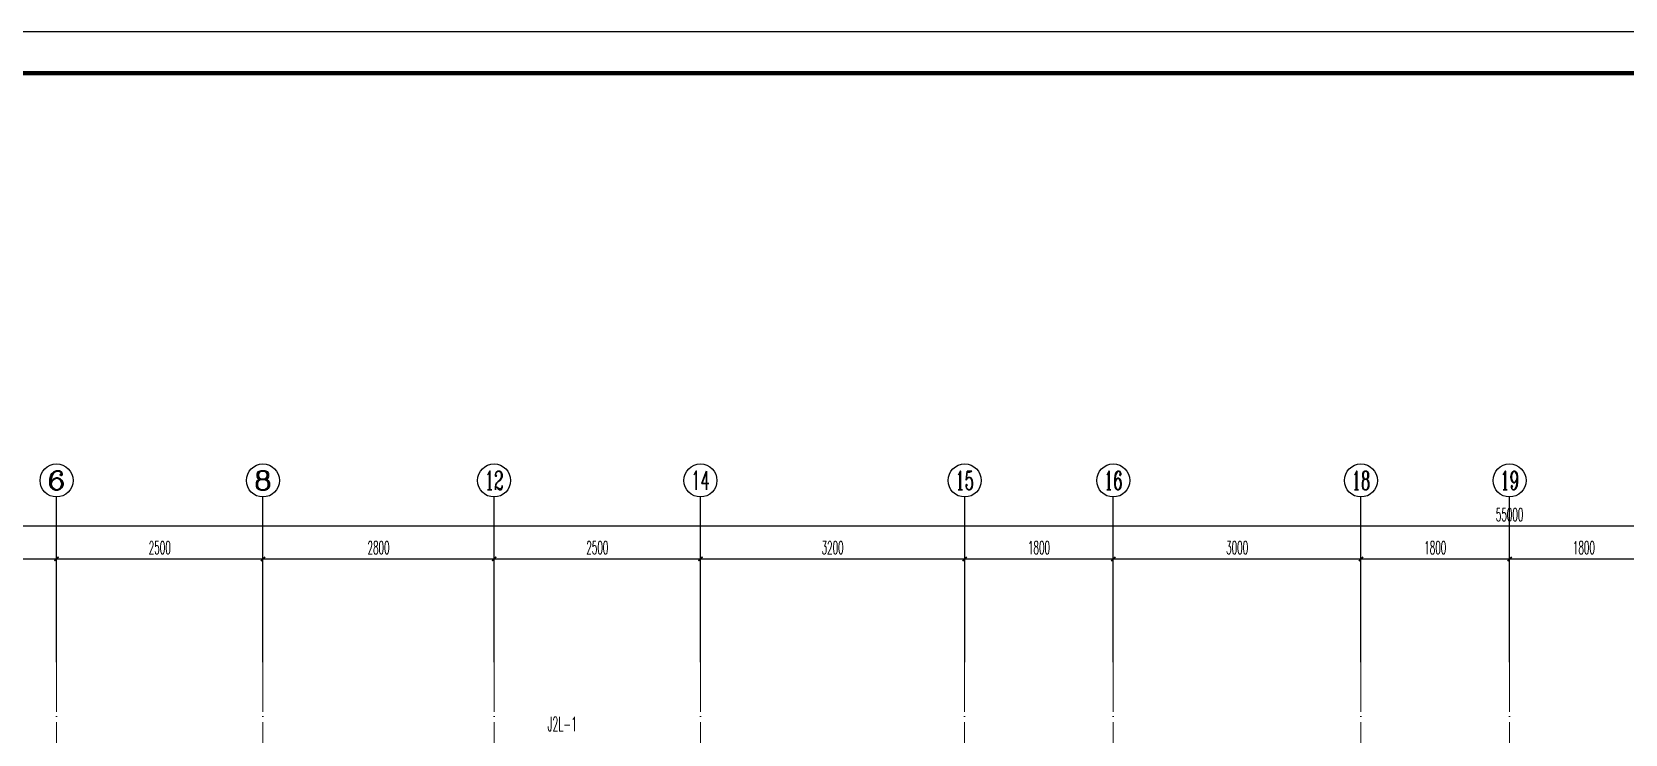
# Model space of a CAD drawing. Extents: x 27938 to 650306, y -92720 to 1524912.
# Drawn here: x 281618 to 300917, y 116984 to 125489 of the extents above; entities that cross this region are included whole.
import ezdxf
from ezdxf.enums import TextEntityAlignment as Align

# ---------------------------------------------------------------- set-up
doc = ezdxf.new("R2010")
doc.units = 0
doc.header["$LTSCALE"] = 1000
doc.header["$MEASUREMENT"] = 0
doc.linetypes.add('DOTE', pattern=[2.42, 2, -0.2, 0.02, -0.2])
for name, color, linetype in [('AXIS', 3, 'Continuous'), ('AXIS_TEXT', 4, 'Continuous'), ('DIM_给水', 3, 'Continuous'), ('图框', 140, 'Continuous')]:
    doc.layers.add(name, color=color, linetype=linetype)
doc.layers.add('DOTE', color=19, linetype='DOTE', lineweight=9)
doc.styles.add('_TCH_AXIS', font='COMPLEX', dxfattribs={"bigfont": 'GBCBIG'})
doc.styles.add('_TCH_DIM_T3', font='SIMPLEX.shx', dxfattribs={"width": 0.494118, "bigfont": 'GBCBIG.shx'})
doc.styles.add('_TWT_SERIAL', font='simplex.shx', dxfattribs={"width": 0.6, "oblique": 10, "height": 3, "bigfont": 'aadri.shx'})
doc.styles.add('COMPLEX', font='COMPLEX')
doc.dimstyles.new('_TCH_ARCH&&50', dxfattribs={"dimtxt": 157.5, "dimasz": 50, "dimexe": 125, "dimexo": 150, "dimgap": 58.75, "dimtad": 1, "dimdec": 0, "dimzin": 0, "dimdsep": 46, "dimtxsty": '_TCH_DIM_T3', "dimblk": 'ARCHTICK', "dimcen": 0.09, "dimclrt": 7, "dimazin": 0, "dimtfac": 1, "dimtdec": 0, "dimtix": 1, "dimtmove": 2, "dimatfit": 3, "dimldrblk": 'ARCHTICK', "dimfxl": 1, "dimtolj": 1, "dimtzin": 0, "dimarcsym": 0})

# ---------------------------------------------------------------- blocks, each defined once
blk = doc.blocks.new('FGDGDRGSDGDG')
at = {"layer": 'DOTE', "linetype": 'DOTE', "ltscale": 0.3}
for p, q in [((499982, 529998), (499982, 523848)), ((502482, 529998), (502482, 522348)), ((505282, 529998), (505282, 522348)), ((507782, 529998), (507782, 523848)), ((510982, 529998), (510982, 513948)), ((512782, 529998), (512782, 522348)), ((515782, 529998), (515782, 522348)), ((517582, 529998), (517582, 513948))]:
    blk.add_line(p, q, dxfattribs=at)
blk = doc.blocks.new('A$C3EFC1732')
at = {"layer": '图框'}
blk.add_lwpolyline([(-10512, -59400), (126150, -59400), (126150, 0), (-10512, 0)], close=True, dxfattribs=at)
at = {"layer": '图框', "const_width": 100}
blk.add_lwpolyline([(-8012, -58400), (125150, -58400), (125150, -1000), (-8012, -1000)], close=True, dxfattribs=at)
blk = doc.blocks.new('_ArchTick')
at = {"color": 0, "linetype": 'ByBlock', "const_width": 0.4}
blk.add_lwpolyline([(-0.5, -0.5), (0.5, 0.5)], dxfattribs=at)
blk = doc.blocks.new('*D549')
at = {"layer": 'AXIS', "color": 0, "lineweight": -2}
for p, q in [((299517, 118006), (299517, 119231)), ((299517, 119106), (301317, 119106)), ((301317, 118006), (301317, 119231))]:
    blk.add_line(p, q, dxfattribs=at)
at = {"layer": 'Defpoints', "color": 0}
for p in [(301317, 119106), (299517, 117856), (301317, 117856)]:
    blk.add_point(p, dxfattribs=at)
at = {"layer": 'AXIS', "color": 0, "lineweight": -2, "xscale": 50, "yscale": 50, "zscale": 50, "rotation": 180}
blk.add_blockref('_ArchTick', (299517, 119106), dxfattribs=at)
at = {"layer": 'AXIS', "color": 0, "lineweight": -2, "xscale": 50, "yscale": 50, "zscale": 50}
blk.add_blockref('_ArchTick', (301317, 119106), dxfattribs=at)
at = {"layer": 'AXIS', "color": 7, "insert": (300417, 119243), "char_height": 157.5, "attachment_point": 5, "style": '_TCH_DIM_T3'}
blk.add_mtext('\\A1;1800', dxfattribs=at)
blk = doc.blocks.new('*D590')
at = {"layer": 'AXIS', "color": 0, "lineweight": -2}
for p, q in [((278717, 118006), (278717, 119231)), ((278717, 119106), (281917, 119106)), ((281917, 118006), (281917, 119231))]:
    blk.add_line(p, q, dxfattribs=at)
at = {"layer": 'Defpoints', "color": 0}
for p in [(281917, 119106), (278717, 117856), (281917, 117856)]:
    blk.add_point(p, dxfattribs=at)
at = {"layer": 'AXIS', "color": 0, "lineweight": -2, "xscale": 50, "yscale": 50, "zscale": 50, "rotation": 180}
blk.add_blockref('_ArchTick', (278717, 119106), dxfattribs=at)
at = {"layer": 'AXIS', "color": 0, "lineweight": -2, "xscale": 50, "yscale": 50, "zscale": 50}
blk.add_blockref('_ArchTick', (281917, 119106), dxfattribs=at)
at = {"layer": 'AXIS', "color": 7, "insert": (280317, 119243), "char_height": 157.5, "attachment_point": 5, "style": '_TCH_DIM_T3'}
blk.add_mtext('\\A1;3200', dxfattribs=at)
blk = doc.blocks.new('*D591')
at = {"layer": 'AXIS', "color": 0, "lineweight": -2}
for p, q in [((281917, 118006), (281917, 119231)), ((281917, 119106), (284417, 119106)), ((284417, 118006), (284417, 119231))]:
    blk.add_line(p, q, dxfattribs=at)
at = {"layer": 'Defpoints', "color": 0}
for p in [(284417, 119106), (281917, 117856), (284417, 117856)]:
    blk.add_point(p, dxfattribs=at)
at = {"layer": 'AXIS', "color": 0, "lineweight": -2, "xscale": 50, "yscale": 50, "zscale": 50, "rotation": 180}
blk.add_blockref('_ArchTick', (281917, 119106), dxfattribs=at)
at = {"layer": 'AXIS', "color": 0, "lineweight": -2, "xscale": 50, "yscale": 50, "zscale": 50}
blk.add_blockref('_ArchTick', (284417, 119106), dxfattribs=at)
at = {"layer": 'AXIS', "color": 7, "insert": (283167, 119243), "char_height": 157.5, "attachment_point": 5, "style": '_TCH_DIM_T3'}
blk.add_mtext('\\A1;2500', dxfattribs=at)
blk = doc.blocks.new('*D592')
at = {"layer": 'AXIS', "color": 0, "lineweight": -2}
for p, q in [((284417, 118006), (284417, 119231)), ((284417, 119106), (287217, 119106)), ((287217, 118006), (287217, 119231))]:
    blk.add_line(p, q, dxfattribs=at)
at = {"layer": 'Defpoints', "color": 0}
for p in [(287217, 119106), (284417, 117856), (287217, 117856)]:
    blk.add_point(p, dxfattribs=at)
at = {"layer": 'AXIS', "color": 0, "lineweight": -2, "xscale": 50, "yscale": 50, "zscale": 50, "rotation": 180}
blk.add_blockref('_ArchTick', (284417, 119106), dxfattribs=at)
at = {"layer": 'AXIS', "color": 0, "lineweight": -2, "xscale": 50, "yscale": 50, "zscale": 50}
blk.add_blockref('_ArchTick', (287217, 119106), dxfattribs=at)
at = {"layer": 'AXIS', "color": 7, "insert": (285817, 119243), "char_height": 157.5, "attachment_point": 5, "style": '_TCH_DIM_T3'}
blk.add_mtext('\\A1;2800', dxfattribs=at)
blk = doc.blocks.new('*D593')
at = {"layer": 'AXIS', "color": 0, "lineweight": -2}
for p, q in [((287217, 118006), (287217, 119231)), ((287217, 119106), (289717, 119106)), ((289717, 118006), (289717, 119231))]:
    blk.add_line(p, q, dxfattribs=at)
at = {"layer": 'Defpoints', "color": 0}
for p in [(289717, 119106), (287217, 117856), (289717, 117856)]:
    blk.add_point(p, dxfattribs=at)
at = {"layer": 'AXIS', "color": 0, "lineweight": -2, "xscale": 50, "yscale": 50, "zscale": 50, "rotation": 180}
blk.add_blockref('_ArchTick', (287217, 119106), dxfattribs=at)
at = {"layer": 'AXIS', "color": 0, "lineweight": -2, "xscale": 50, "yscale": 50, "zscale": 50}
blk.add_blockref('_ArchTick', (289717, 119106), dxfattribs=at)
at = {"layer": 'AXIS', "color": 7, "insert": (288467, 119243), "char_height": 157.5, "attachment_point": 5, "style": '_TCH_DIM_T3'}
blk.add_mtext('\\A1;2500', dxfattribs=at)
blk = doc.blocks.new('*D594')
at = {"layer": 'AXIS', "color": 0, "lineweight": -2}
for p, q in [((289717, 118006), (289717, 119231)), ((289717, 119106), (292917, 119106)), ((292917, 118006), (292917, 119231))]:
    blk.add_line(p, q, dxfattribs=at)
at = {"layer": 'Defpoints', "color": 0}
for p in [(292917, 119106), (289717, 117856), (292917, 117856)]:
    blk.add_point(p, dxfattribs=at)
at = {"layer": 'AXIS', "color": 0, "lineweight": -2, "xscale": 50, "yscale": 50, "zscale": 50, "rotation": 180}
blk.add_blockref('_ArchTick', (289717, 119106), dxfattribs=at)
at = {"layer": 'AXIS', "color": 0, "lineweight": -2, "xscale": 50, "yscale": 50, "zscale": 50}
blk.add_blockref('_ArchTick', (292917, 119106), dxfattribs=at)
at = {"layer": 'AXIS', "color": 7, "insert": (291317, 119243), "char_height": 157.5, "attachment_point": 5, "style": '_TCH_DIM_T3'}
blk.add_mtext('\\A1;3200', dxfattribs=at)
blk = doc.blocks.new('*D595')
at = {"layer": 'AXIS', "color": 0, "lineweight": -2}
for p, q in [((292917, 118006), (292917, 119231)), ((292917, 119106), (294717, 119106)), ((294717, 118006), (294717, 119231))]:
    blk.add_line(p, q, dxfattribs=at)
at = {"layer": 'Defpoints', "color": 0}
for p in [(294717, 119106), (292917, 117856), (294717, 117856)]:
    blk.add_point(p, dxfattribs=at)
at = {"layer": 'AXIS', "color": 0, "lineweight": -2, "xscale": 50, "yscale": 50, "zscale": 50, "rotation": 180}
blk.add_blockref('_ArchTick', (292917, 119106), dxfattribs=at)
at = {"layer": 'AXIS', "color": 0, "lineweight": -2, "xscale": 50, "yscale": 50, "zscale": 50}
blk.add_blockref('_ArchTick', (294717, 119106), dxfattribs=at)
at = {"layer": 'AXIS', "color": 7, "insert": (293817, 119243), "char_height": 157.5, "attachment_point": 5, "style": '_TCH_DIM_T3'}
blk.add_mtext('\\A1;1800', dxfattribs=at)
blk = doc.blocks.new('*D596')
at = {"layer": 'AXIS', "color": 0, "lineweight": -2}
for p, q in [((294717, 118006), (294717, 119231)), ((294717, 119106), (297717, 119106)), ((297717, 118006), (297717, 119231))]:
    blk.add_line(p, q, dxfattribs=at)
at = {"layer": 'Defpoints', "color": 0}
for p in [(297717, 119106), (294717, 117856), (297717, 117856)]:
    blk.add_point(p, dxfattribs=at)
at = {"layer": 'AXIS', "color": 0, "lineweight": -2, "xscale": 50, "yscale": 50, "zscale": 50, "rotation": 180}
blk.add_blockref('_ArchTick', (294717, 119106), dxfattribs=at)
at = {"layer": 'AXIS', "color": 0, "lineweight": -2, "xscale": 50, "yscale": 50, "zscale": 50}
blk.add_blockref('_ArchTick', (297717, 119106), dxfattribs=at)
at = {"layer": 'AXIS', "color": 7, "insert": (296217, 119243), "char_height": 157.5, "attachment_point": 5, "style": '_TCH_DIM_T3'}
blk.add_mtext('\\A1;3000', dxfattribs=at)
blk = doc.blocks.new('*D597')
at = {"layer": 'AXIS', "color": 0, "lineweight": -2}
for p, q in [((297717, 118006), (297717, 119231)), ((297717, 119106), (299517, 119106)), ((299517, 118006), (299517, 119231))]:
    blk.add_line(p, q, dxfattribs=at)
at = {"layer": 'Defpoints', "color": 0}
for p in [(299517, 119106), (297717, 117856), (299517, 117856)]:
    blk.add_point(p, dxfattribs=at)
at = {"layer": 'AXIS', "color": 0, "lineweight": -2, "xscale": 50, "yscale": 50, "zscale": 50, "rotation": 180}
blk.add_blockref('_ArchTick', (297717, 119106), dxfattribs=at)
at = {"layer": 'AXIS', "color": 0, "lineweight": -2, "xscale": 50, "yscale": 50, "zscale": 50}
blk.add_blockref('_ArchTick', (299517, 119106), dxfattribs=at)
at = {"layer": 'AXIS', "color": 7, "insert": (298617, 119243), "char_height": 157.5, "attachment_point": 5, "style": '_TCH_DIM_T3'}
blk.add_mtext('\\A1;1800', dxfattribs=at)
blk = doc.blocks.new('*D598')
at = {"layer": 'AXIS', "color": 0, "lineweight": -2}
for p, q in [((272017, 118006), (272017, 119631)), ((272017, 119506), (327017, 119506)), ((327017, 118006), (327017, 119631))]:
    blk.add_line(p, q, dxfattribs=at)
at = {"layer": 'Defpoints', "color": 0}
for p in [(327017, 119506), (272017, 117856), (327017, 117856)]:
    blk.add_point(p, dxfattribs=at)
at = {"layer": 'AXIS', "color": 0, "lineweight": -2, "xscale": 50, "yscale": 50, "zscale": 50, "rotation": 180}
blk.add_blockref('_ArchTick', (272017, 119506), dxfattribs=at)
at = {"layer": 'AXIS', "color": 0, "lineweight": -2, "xscale": 50, "yscale": 50, "zscale": 50}
blk.add_blockref('_ArchTick', (327017, 119506), dxfattribs=at)
at = {"layer": 'AXIS', "color": 7, "insert": (299517, 119643), "char_height": 157.5, "attachment_point": 5, "style": '_TCH_DIM_T3'}
blk.add_mtext('\\A1;55000', dxfattribs=at)
blk = doc.blocks.new('_AXISO')
blk.add_circle((0, 0), 0.5)
at = {"layer": 'AXIS_TEXT', "style": 'COMPLEX', "width": 1.041667}
blk.add_attdef('A', text='', height=0.56, dxfattribs=at).set_placement((-0.25, -0.28), (0.25, -0.28), align=Align.FIT)

msp = doc.modelspace()

# ---------------------------------------------------------------- linework, layer by layer
at = {"layer": 'AXIS'}
for p, q in [((281916.6, 117855.9), (281916.6, 119855.9)), ((284416.6, 117855.9), (284416.6, 119855.9)), ((287216.6, 117855.9), (287216.6, 119855.9)), ((289716.6, 117855.9), (289716.6, 119855.9)), ((292916.6, 117855.9), (292916.6, 119855.9)), ((294716.6, 117855.9), (294716.6, 119855.9)), ((297716.6, 117855.9), (297716.6, 119855.9)), ((299516.6, 117855.9), (299516.6, 119855.9))]:
    msp.add_line(p, q, dxfattribs=at)

# ---------------------------------------------------------------- block references
at = {"xscale": 0.5, "yscale": 0.5, "zscale": 0.5}
msp.add_blockref('A$C3EFC1732', (271966, 125489.4), dxfattribs=at)
msp.add_blockref('FGDGDRGSDGDG', (-218065.9, -412142.6))
at = {"layer": 'AXIS'}
ref = msp.add_blockref('_AXISO', (281916.6, 120055.9), dxfattribs=dict(at, xscale=400, yscale=400, zscale=400))
ref.add_attrib('A', '6', dxfattribs={"layer": 'AXIS_TEXT', "height": 226.3, "style": '_TCH_AXIS', "width": 1.5}).set_placement((281803.4, 119942.7), (282029.7, 119942.7), align=Align.FIT)
ref = msp.add_blockref('_AXISO', (284416.6, 120055.9), dxfattribs=dict(at, xscale=400, yscale=400, zscale=400))
ref.add_attrib('A', '8', dxfattribs={"layer": 'AXIS_TEXT', "height": 226.3, "style": '_TCH_AXIS', "width": 1.5}).set_placement((284303.4, 119942.7), (284529.7, 119942.7), align=Align.FIT)
ref = msp.add_blockref('_AXISO', (287216.6, 120055.9), dxfattribs=dict(at, xscale=400, yscale=400, zscale=400))
ref.add_attrib('A', '12', dxfattribs={"layer": 'AXIS_TEXT', "height": 226.27, "style": '_TCH_AXIS', "width": 0.724138}).set_placement((287103.4, 119942.7), (287329.7, 119942.7), align=Align.FIT)
ref = msp.add_blockref('_AXISO', (289716.6, 120055.9), dxfattribs=dict(at, xscale=400, yscale=400, zscale=400))
ref.add_attrib('A', '14', dxfattribs={"layer": 'AXIS_TEXT', "height": 226.27, "style": '_TCH_AXIS', "width": 0.677419}).set_placement((289603.4, 119942.7), (289829.7, 119942.7), align=Align.FIT)
ref = msp.add_blockref('_AXISO', (292916.6, 120055.9), dxfattribs=dict(at, xscale=400, yscale=400, zscale=400))
ref.add_attrib('A', '15', dxfattribs={"layer": 'AXIS_TEXT', "height": 226.27, "style": '_TCH_AXIS', "width": 0.724138}).set_placement((292803.4, 119942.7), (293029.7, 119942.7), align=Align.FIT)
ref = msp.add_blockref('_AXISO', (294716.6, 120055.9), dxfattribs=dict(at, xscale=400, yscale=400, zscale=400))
ref.add_attrib('A', '16', dxfattribs={"layer": 'AXIS_TEXT', "height": 226.27, "style": '_TCH_AXIS', "width": 0.724138}).set_placement((294603.4, 119942.7), (294829.7, 119942.7), align=Align.FIT)
ref = msp.add_blockref('_AXISO', (297716.6, 120055.9), dxfattribs=dict(at, xscale=400, yscale=400, zscale=400))
ref.add_attrib('A', '18', dxfattribs={"layer": 'AXIS_TEXT', "height": 226.27, "style": '_TCH_AXIS', "width": 0.724138}).set_placement((297603.4, 119942.7), (297829.7, 119942.7), align=Align.FIT)
ref = msp.add_blockref('_AXISO', (299516.6, 120055.9), dxfattribs=dict(at, xscale=400, yscale=400, zscale=400))
ref.add_attrib('A', '19', dxfattribs={"layer": 'AXIS_TEXT', "height": 226.27, "style": '_TCH_AXIS', "width": 0.724138}).set_placement((299403.4, 119942.7), (299629.7, 119942.7), align=Align.FIT)

# ---------------------------------------------------------------- texts
at = {"layer": 'DIM_给水', "color": 7, "style": '_TWT_SERIAL', "width": 0.48}
msp.add_text('J2L-1', height=175, dxfattribs=at).set_placement((287865.9, 117018.8))

# ---------------------------------------------------------------- dimensions: what is measured, and where the dimension line sits
at = {"layer": 'AXIS'}
for p1, p2, distance, picture, middle in [((272016.6, 117855.9), (327016.6, 117855.9), 1650, '*D598', (299516.6, 119643.4)), ((278716.6, 117855.9), (281916.6, 117855.9), 1250, '*D590', (280316.6, 119243.4)), ((281916.6, 117855.9), (284416.6, 117855.9), 1250, '*D591', (283166.6, 119243.4)), ((284416.6, 117855.9), (287216.6, 117855.9), 1250, '*D592', (285816.6, 119243.4)), ((287216.6, 117855.9), (289716.6, 117855.9), 1250, '*D593', (288466.6, 119243.4)), ((289716.6, 117855.9), (292916.6, 117855.9), 1250, '*D594', (291316.6, 119243.4)), ((292916.6, 117855.9), (294716.6, 117855.9), 1250, '*D595', (293816.6, 119243.4)), ((294716.6, 117855.9), (297716.6, 117855.9), 1250, '*D596', (296216.6, 119243.4)), ((297716.6, 117855.9), (299516.6, 117855.9), 1250, '*D597', (298616.6, 119243.4)), ((299516.6, 117855.9), (301316.6, 117855.9), 1250, '*D549', (300416.6, 119243.4))]:
    dim = msp.add_aligned_dim(p1=p1, p2=p2, distance=distance, dimstyle='_TCH_ARCH&&50', dxfattribs=at)
    dim.commit()
    dim.dimension.update_dxf_attribs({"geometry": picture, "text_midpoint": middle})

doc.saveas('drawing.dxf')
